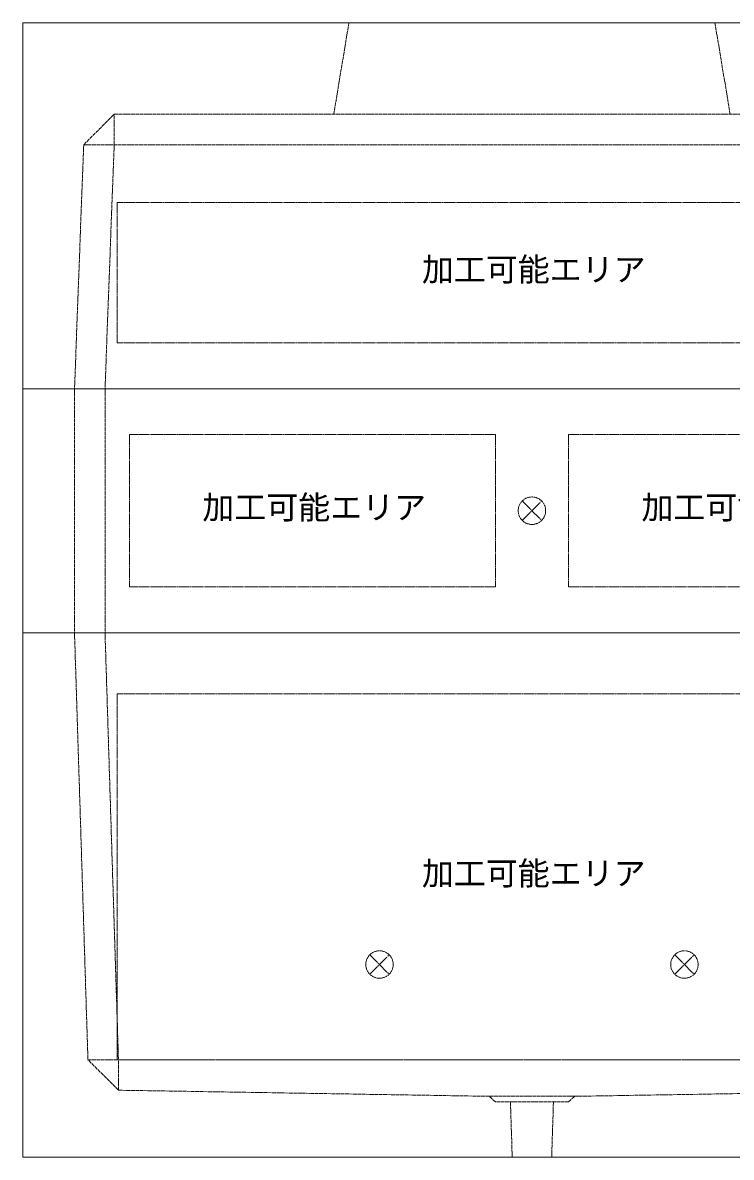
# Model space of a CAD drawing. Units: millimetres, scale not verified. Extents: x -4455 to 4455, y -3150 to 3150.
# Drawn here: x -880 to 282, y -2120 to -260 of the extents above; entities that cross this region are included whole.
import ezdxf
from ezdxf.enums import TextEntityAlignment as Align

# ---------------------------------------------------------------- set-up
doc = ezdxf.new("R2010")
doc.units = ezdxf.units.MM
doc.header["$LTSCALE"] = 20
doc.linetypes.add('LONG_DASHED1', pattern=[7, 6, -1])
doc.linetypes.add('LONG_DOUBLE_CHAIN', pattern=[21.8, 18, -1, 0.6, -0.6, 0.6, -1])
doc.layers.add('0-7_D-STR', color=7, linetype='LONG_DASHED1', lineweight=9)
doc.layers.add('0-A_D-STR-STR5', color=1, linetype='LONG_DOUBLE_CHAIN', lineweight=9)
doc.styles.add('ＭＳ ゴシック', font='')
doc.styles.get('ＭＳ ゴシック').set_extended_font_data('MS Gothic')

# ---------------------------------------------------------------- blocks, each defined once
blk = doc.blocks.new('A$C29dfb4a5')
at = {"layer": '0-7_D-STR', "linetype": 'Continuous'}
for p, q in [((-16700, 0), (-16700, 12000)), ((-16700, 12000), (16700, 12000)), ((-16700, 0), (16700, 0))]:
    blk.add_line(p, q, dxfattribs=at)
at = {"layer": '0-7_D-STR'}
for p, q in [((-6000, 12000), (-6500, 9000)), ((6000, 12000), (6500, 9000)), ((-14700, 8000), (-13700, 9000)), ((-13700, 9000), (13700, 9000)), ((-13700, 8000), (-13700, 9000)), ((-14700, 8000), (-15000, 0)), ((-14700, 8000), (14700, 8000)), ((-13700, 8000), (-14000, 0))]:
    blk.add_line(p, q, dxfattribs=at)
at = {"layer": '0-A_D-STR-STR5'}
for p, q in [((-13600, 6100), (-13600, 1500)), ((13600, 6100), (-13600, 6100))]:
    blk.add_line(p, q, dxfattribs=at)
blk.add_lwpolyline([(13600, 6100), (13600, 1500), (-13600, 1500)], dxfattribs=at)
blk = doc.blocks.new('A$C31D31BEA')
at = {"layer": '0-7_D-STR', "linetype": 'Continuous'}
for p, q in [((-16700, -8000), (-16700, 0)), ((16700, -8000), (-16700, -8000))]:
    blk.add_line(p, q, dxfattribs=at)
at = {"layer": '0-7_D-STR'}
for p, q in [((-15000, 0), (-15000, -8000)), ((-14000, 0), (-14000, -8000))]:
    blk.add_line(p, q, dxfattribs=at)
at = {"layer": '0-7_D-STR', "linetype": 'Continuous'}
blk.add_lwpolyline([(16700, -8000), (16700, 0), (-16700, 0)], dxfattribs=at)
at = {"layer": '0-A_D-STR-STR5'}
for points in [[(-1200, -1500), (-13200, -1500), (-13200, -6500)], [(-1200, -1500), (-1200, -6500), (-13200, -6500)], [(1200, -1500), (13200, -1500), (13200, -6500)], [(1200, -1500), (1200, -6500), (13200, -6500)]]:
    blk.add_lwpolyline(points, dxfattribs=at)
blk = doc.blocks.new('A$C1C640AAB')
at = {"layer": '0-A_D-STR-STR5'}
for p, q in [((-318.2, -318.2), (318.2, 318.2)), ((-318.2, 318.2), (318.2, -318.2))]:
    blk.add_line(p, q, dxfattribs=at)
blk.add_circle((0, 0), 450, dxfattribs=at)
blk = doc.blocks.new('A$C561e7c69')
at = {"layer": '0-7_D-STR'}
blk.add_blockref('A$C31D31BEA', (0, 0), dxfattribs=at)
at = {"layer": '0-A_D-STR-STR5'}
blk.add_blockref('A$C1C640AAB', (0, -4000), dxfattribs=at)
blk = doc.blocks.new('A$C4A6E2F42')
at = {"layer": '0-7_D-STR', "linetype": 'Continuous'}
for p, q in [((-16700, -17200), (-16700, 0)), ((-16700, 0), (16700, 0)), ((-16700, -17200), (16700, -17200))]:
    blk.add_line(p, q, dxfattribs=at)
at = {"layer": '0-7_D-STR'}
for p, q in [((-15000, 0), (-14560, -14000)), ((-14000, 0), (-13560, -14000)), ((-13560, -15000), (-14560, -14000)), ((-14560, -14000), (14560, -14000)), ((-13560, -15000), (-13560, -14000)), ((-13560, -15000), (-1400, -15200)), ((1400, -15200), (-1400, -15200)), ((-1200, -15380), (-1400, -15200)), ((1200, -15380), (1400, -15200)), ((13560, -15000), (1400, -15200)), ((1200, -15380), (-1200, -15380)), ((-646.9, -17200), (-705, -15380)), ((646.9, -17200), (705, -15380))]:
    blk.add_line(p, q, dxfattribs=at)
at = {"layer": '0-A_D-STR-STR5'}
for points in [[(13600, -2000), (-13600, -2000), (-13600, -14000)], [(13600, -2000), (13600, -14000), (-13600, -14000)]]:
    blk.add_lwpolyline(points, dxfattribs=at)
blk = doc.blocks.new('A$Ccfbfa833')
at = {"layer": '0-7_D-STR'}
blk.add_blockref('A$C4A6E2F42', (0, 0), dxfattribs=at)
at = {"layer": '0-A_D-STR-STR5'}
for p in [(-5000, -10880), (5000, -10880)]:
    blk.add_blockref('A$C1C640AAB', p, dxfattribs=at)

msp = doc.modelspace()

# ---------------------------------------------------------------- block references
at = {"layer": '0-7_D-STR', "xscale": 0.05, "yscale": 0.05}
for name, p in [('A$C29dfb4a5', (-45, -860)), ('A$C561e7c69', (-45, -860)), ('A$Ccfbfa833', (-45, -1260))]:
    msp.add_blockref(name, p, dxfattribs=at)

# ---------------------------------------------------------------- texts
at = {"layer": '0-A_D-STR-STR5', "style": 'ＭＳ ゴシック'}
for p in [(-225.48, -695.25), (-585.48, -1085.25), (134.52, -1085.25), (-225.48, -1685.25)]:
    msp.add_text('加工可能エリア', height=38.42, dxfattribs=at).set_placement(p, align=Align.BOTTOM_LEFT)

doc.saveas('drawing.dxf')
